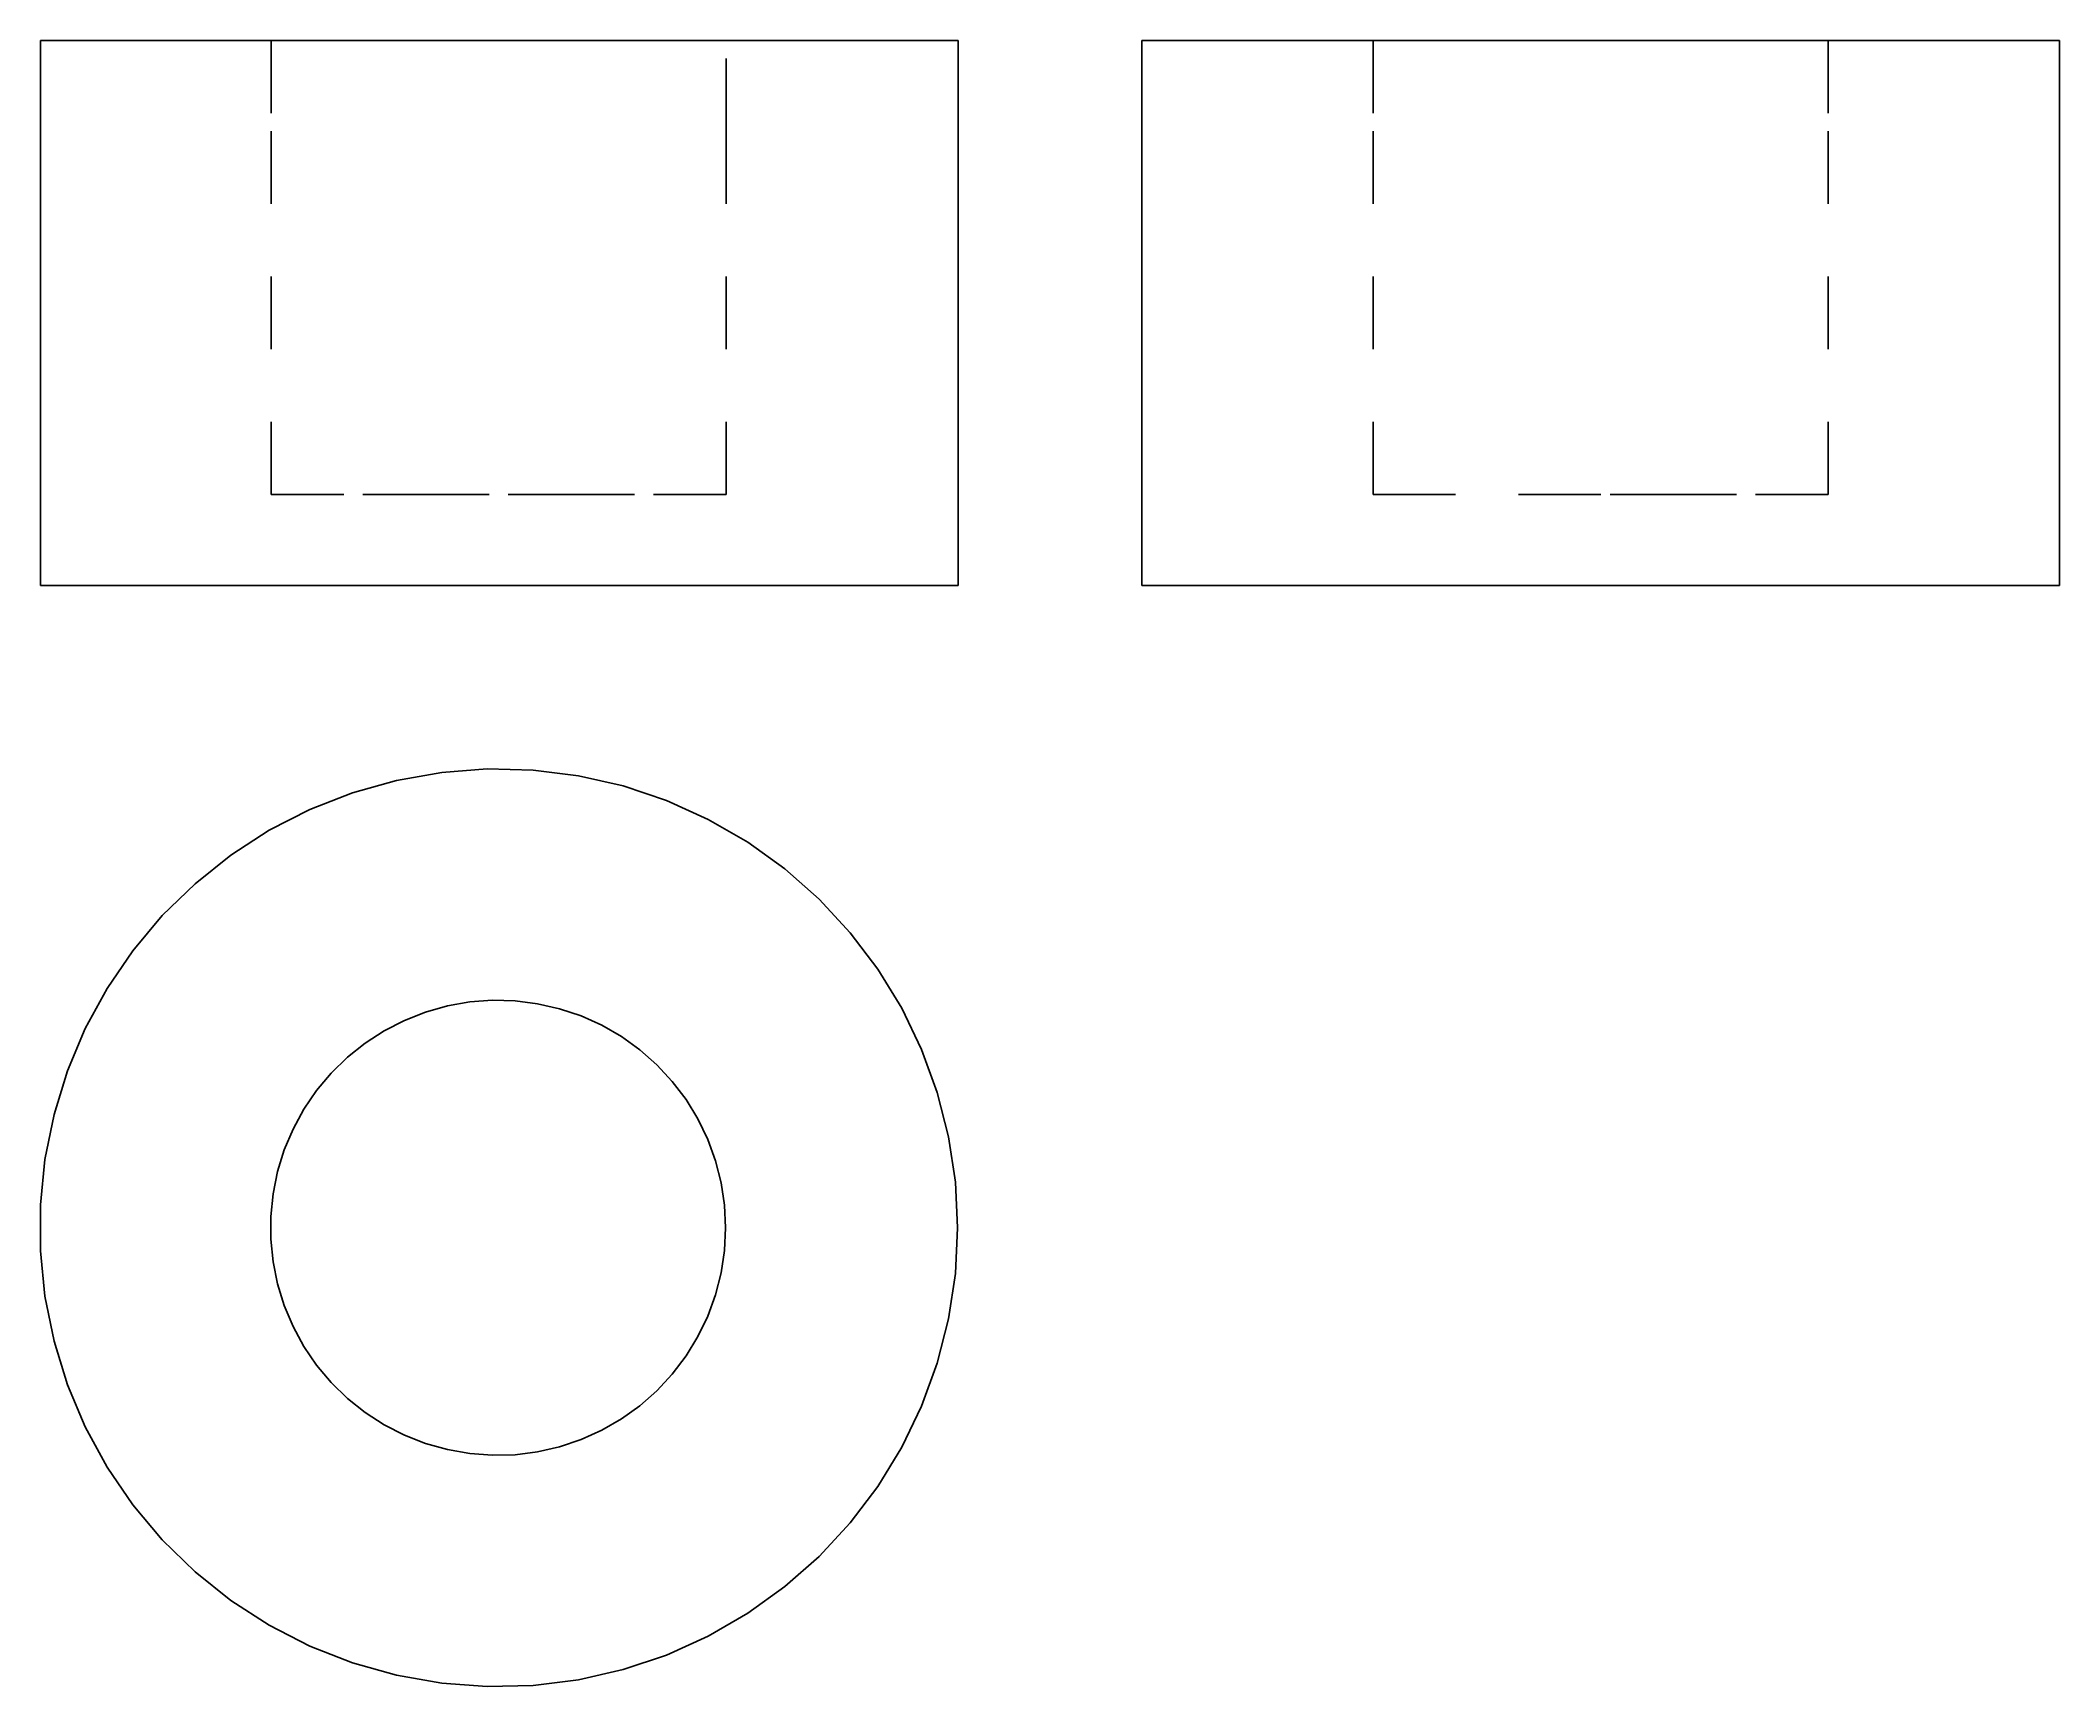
# Model space of a CAD drawing. Extents: x 0 to 2.78, y 0 to 2.27.
import ezdxf

# ---------------------------------------------------------------- set-up
doc = ezdxf.new("R2010")
doc.units = 0
doc.linetypes.add('HIDDEN', pattern=[0.063158, 0.042126, -0.021032])
for name, color, linetype in [('FRONT', 7, 'CONTINUOUS'), ('FRONT_HID', 7, 'HIDDEN'), ('LEFT', 7, 'CONTINUOUS'), ('LEFT_HID', 7, 'HIDDEN'), ('TOP', 7, 'CONTINUOUS')]:
    doc.layers.add(name, color=color, linetype=linetype)

msp = doc.modelspace()

# ---------------------------------------------------------------- linework, layer by layer
at = {"layer": 'FRONT'}
for p, q in [((1.263158, 2.265397), (0, 2.265397)), ((0, 2.265397), (0, 1.640397)), ((1.263158, 1.640397), (1.263158, 2.265397)), ((0, 1.640397), (0, 1.515397)), ((1.263158, 1.515397), (1.263158, 1.640397)), ((1.263158, 1.515397), (0, 1.515397))]:
    msp.add_line(p, q, dxfattribs=at)
at = {"layer": 'FRONT_HID', "linetype": 'HIDDEN'}
for p, q in [((0.144878, 2.265397), (0.110793, 2.265397)), ((0.110793, 2.265397), (0.144878, 2.265397)), ((0.155388, 2.265397), (0.121972, 2.265397)), ((0.121972, 2.265397), (0.155388, 2.265397)), ((0.178963, 2.265397), (0.144878, 2.265397)), ((0.144878, 2.265397), (0.178963, 2.265397)), ((0.188805, 2.265397), (0.155388, 2.265397)), ((0.155388, 2.265397), (0.188805, 2.265397)), ((0.213048, 2.265397), (0.178963, 2.265397)), ((0.178963, 2.265397), (0.213048, 2.265397)), ((0.222222, 2.265397), (0.188805, 2.265397)), ((0.188805, 2.265397), (0.222222, 2.265397)), ((0.247133, 2.265397), (0.213048, 2.265397)), ((0.213048, 2.265397), (0.247133, 2.265397)), ((0.255639, 2.265397), (0.222222, 2.265397)), ((0.222222, 2.265397), (0.255639, 2.265397)), ((0.281219, 2.265397), (0.247133, 2.265397)), ((0.247133, 2.265397), (0.281219, 2.265397)), ((0.289056, 2.265397), (0.255639, 2.265397)), ((0.255639, 2.265397), (0.289056, 2.265397)), ((0.315304, 2.265397), (0.281219, 2.265397)), ((0.281219, 2.265397), (0.315304, 2.265397)), ((0.322473, 2.265397), (0.289056, 2.265397)), ((0.289056, 2.265397), (0.322473, 2.265397)), ((0.349389, 2.265397), (0.315304, 2.265397)), ((0.315304, 2.265397), (0.349389, 2.265397)), ((0.94375, 2.265397), (0.317434, 2.265397)), ((0.317434, 2.265397), (0.94375, 2.265397)), ((0.317434, 2.265397), (0.317434, 2.140397)), ((0.35589, 2.265397), (0.322473, 2.265397)), ((0.322473, 2.265397), (0.35589, 2.265397)), ((0.383474, 2.265397), (0.349389, 2.265397)), ((0.349389, 2.265397), (0.383474, 2.265397)), ((0.389307, 2.265397), (0.35589, 2.265397)), ((0.35589, 2.265397), (0.389307, 2.265397)), ((0.41756, 2.265397), (0.383474, 2.265397)), ((0.383474, 2.265397), (0.41756, 2.265397)), ((0.422723, 2.265397), (0.389307, 2.265397)), ((0.389307, 2.265397), (0.422723, 2.265397)), ((0.451645, 2.265397), (0.41756, 2.265397)), ((0.41756, 2.265397), (0.451645, 2.265397)), ((0.45614, 2.265397), (0.422723, 2.265397)), ((0.422723, 2.265397), (0.45614, 2.265397)), ((0.48573, 2.265397), (0.451645, 2.265397)), ((0.451645, 2.265397), (0.48573, 2.265397)), ((0.489557, 2.265397), (0.45614, 2.265397)), ((0.45614, 2.265397), (0.489557, 2.265397)), ((0.519815, 2.265397), (0.48573, 2.265397)), ((0.48573, 2.265397), (0.519815, 2.265397)), ((0.522974, 2.265397), (0.489557, 2.265397)), ((0.489557, 2.265397), (0.522974, 2.265397)), ((0.5539, 2.265397), (0.519815, 2.265397)), ((0.519815, 2.265397), (0.5539, 2.265397)), ((0.556391, 2.265397), (0.522974, 2.265397)), ((0.522974, 2.265397), (0.556391, 2.265397)), ((0.587986, 2.265397), (0.5539, 2.265397)), ((0.5539, 2.265397), (0.587986, 2.265397)), ((0.589808, 2.265397), (0.556391, 2.265397)), ((0.556391, 2.265397), (0.589808, 2.265397)), ((0.622071, 2.265397), (0.587986, 2.265397)), ((0.587986, 2.265397), (0.622071, 2.265397)), ((0.623225, 2.265397), (0.589808, 2.265397)), ((0.589808, 2.265397), (0.623225, 2.265397)), ((0.656156, 2.265397), (0.622071, 2.265397)), ((0.622071, 2.265397), (0.656156, 2.265397)), ((0.656642, 2.265397), (0.623225, 2.265397)), ((0.623225, 2.265397), (0.656642, 2.265397)), ((0.690241, 2.265397), (0.656156, 2.265397)), ((0.656156, 2.265397), (0.690241, 2.265397)), ((0.690058, 2.265397), (0.656642, 2.265397)), ((0.656642, 2.265397), (0.690058, 2.265397)), ((0.723475, 2.265397), (0.690058, 2.265397)), ((0.690058, 2.265397), (0.723475, 2.265397)), ((0.724326, 2.265397), (0.690241, 2.265397)), ((0.690241, 2.265397), (0.724326, 2.265397)), ((0.756892, 2.265397), (0.723475, 2.265397)), ((0.723475, 2.265397), (0.756892, 2.265397)), ((0.758412, 2.265397), (0.724326, 2.265397)), ((0.724326, 2.265397), (0.758412, 2.265397)), ((0.790309, 2.265397), (0.756892, 2.265397)), ((0.756892, 2.265397), (0.790309, 2.265397)), ((0.792497, 2.265397), (0.758412, 2.265397)), ((0.758412, 2.265397), (0.792497, 2.265397)), ((0.823726, 2.265397), (0.790309, 2.265397)), ((0.790309, 2.265397), (0.823726, 2.265397)), ((0.826582, 2.265397), (0.792497, 2.265397)), ((0.792497, 2.265397), (0.826582, 2.265397)), ((0.857143, 2.265397), (0.823726, 2.265397)), ((0.823726, 2.265397), (0.857143, 2.265397)), ((0.860667, 2.265397), (0.826582, 2.265397)), ((0.826582, 2.265397), (0.860667, 2.265397)), ((0.89056, 2.265397), (0.857143, 2.265397)), ((0.857143, 2.265397), (0.89056, 2.265397)), ((0.894753, 2.265397), (0.860667, 2.265397)), ((0.860667, 2.265397), (0.894753, 2.265397)), ((0.923977, 2.265397), (0.89056, 2.265397)), ((0.89056, 2.265397), (0.923977, 2.265397)), ((0.928838, 2.265397), (0.894753, 2.265397)), ((0.894753, 2.265397), (0.928838, 2.265397)), ((0.957393, 2.265397), (0.923977, 2.265397)), ((0.923977, 2.265397), (0.957393, 2.265397)), ((0.962923, 2.265397), (0.928838, 2.265397)), ((0.928838, 2.265397), (0.962923, 2.265397)), ((0.94375, 2.140397), (0.94375, 2.265397)), ((0.99081, 2.265397), (0.957393, 2.265397)), ((0.957393, 2.265397), (0.99081, 2.265397)), ((0.997008, 2.265397), (0.962923, 2.265397)), ((0.962923, 2.265397), (0.997008, 2.265397)), ((1.024227, 2.265397), (0.99081, 2.265397)), ((0.99081, 2.265397), (1.024227, 2.265397)), ((1.031093, 2.265397), (0.997008, 2.265397)), ((0.997008, 2.265397), (1.031093, 2.265397)), ((1.057644, 2.265397), (1.024227, 2.265397)), ((1.024227, 2.265397), (1.057644, 2.265397)), ((1.065179, 2.265397), (1.031093, 2.265397)), ((1.031093, 2.265397), (1.065179, 2.265397)), ((1.091061, 2.265397), (1.057644, 2.265397)), ((1.057644, 2.265397), (1.091061, 2.265397)), ((1.099264, 2.265397), (1.065179, 2.265397)), ((1.065179, 2.265397), (1.099264, 2.265397)), ((1.124478, 2.265397), (1.091061, 2.265397)), ((1.091061, 2.265397), (1.124478, 2.265397)), ((1.133349, 2.265397), (1.099264, 2.265397)), ((1.099264, 2.265397), (1.133349, 2.265397)), ((1.157895, 2.265397), (1.124478, 2.265397)), ((1.124478, 2.265397), (1.157895, 2.265397)), ((1.167434, 2.265397), (1.133349, 2.265397)), ((1.133349, 2.265397), (1.167434, 2.265397)), ((0.317434, 2.140397), (0.317434, 1.640397)), ((0.94375, 1.640397), (0.94375, 2.140397)), ((0.94375, 1.640397), (0.317434, 1.640397)), ((0.317434, 1.640397), (0.94375, 1.640397)), ((0.144878, 1.515397), (0.110793, 1.515397)), ((0.110793, 1.515397), (0.144878, 1.515397)), ((0.155388, 1.515397), (0.121972, 1.515397)), ((0.121972, 1.515397), (0.155388, 1.515397)), ((0.178963, 1.515397), (0.144878, 1.515397)), ((0.144878, 1.515397), (0.178963, 1.515397)), ((0.188805, 1.515397), (0.155388, 1.515397)), ((0.155388, 1.515397), (0.188805, 1.515397)), ((0.213048, 1.515397), (0.178963, 1.515397)), ((0.178963, 1.515397), (0.213048, 1.515397)), ((0.222222, 1.515397), (0.188805, 1.515397)), ((0.188805, 1.515397), (0.222222, 1.515397)), ((0.247133, 1.515397), (0.213048, 1.515397)), ((0.213048, 1.515397), (0.247133, 1.515397)), ((0.255639, 1.515397), (0.222222, 1.515397)), ((0.222222, 1.515397), (0.255639, 1.515397)), ((0.281219, 1.515397), (0.247133, 1.515397)), ((0.247133, 1.515397), (0.281219, 1.515397)), ((0.289056, 1.515397), (0.255639, 1.515397)), ((0.255639, 1.515397), (0.289056, 1.515397)), ((0.315304, 1.515397), (0.281219, 1.515397)), ((0.281219, 1.515397), (0.315304, 1.515397)), ((0.322473, 1.515397), (0.289056, 1.515397)), ((0.289056, 1.515397), (0.322473, 1.515397)), ((0.349389, 1.515397), (0.315304, 1.515397)), ((0.315304, 1.515397), (0.349389, 1.515397)), ((0.35589, 1.515397), (0.322473, 1.515397)), ((0.322473, 1.515397), (0.35589, 1.515397)), ((0.342575, 1.515397), (0.322525, 1.515397)), ((0.322525, 1.515397), (0.342575, 1.515397)), ((0.347259, 1.515397), (0.327376, 1.515397)), ((0.327376, 1.515397), (0.347259, 1.515397)), ((0.362625, 1.515397), (0.342575, 1.515397)), ((0.342575, 1.515397), (0.362625, 1.515397)), ((0.367142, 1.515397), (0.347259, 1.515397)), ((0.347259, 1.515397), (0.367142, 1.515397)), ((0.383474, 1.515397), (0.349389, 1.515397)), ((0.349389, 1.515397), (0.383474, 1.515397)), ((0.389307, 1.515397), (0.35589, 1.515397)), ((0.35589, 1.515397), (0.389307, 1.515397)), ((0.382675, 1.515397), (0.362625, 1.515397)), ((0.362625, 1.515397), (0.382675, 1.515397)), ((0.387025, 1.515397), (0.367142, 1.515397)), ((0.367142, 1.515397), (0.387025, 1.515397)), ((0.402726, 1.515397), (0.382675, 1.515397)), ((0.382675, 1.515397), (0.402726, 1.515397)), ((0.41756, 1.515397), (0.383474, 1.515397)), ((0.383474, 1.515397), (0.41756, 1.515397)), ((0.406908, 1.515397), (0.387025, 1.515397)), ((0.387025, 1.515397), (0.406908, 1.515397)), ((0.422723, 1.515397), (0.389307, 1.515397)), ((0.389307, 1.515397), (0.422723, 1.515397)), ((0.422776, 1.515397), (0.402726, 1.515397)), ((0.402726, 1.515397), (0.422776, 1.515397)), ((0.426791, 1.515397), (0.406908, 1.515397)), ((0.406908, 1.515397), (0.426791, 1.515397)), ((0.451645, 1.515397), (0.41756, 1.515397)), ((0.41756, 1.515397), (0.451645, 1.515397)), ((0.45614, 1.515397), (0.422723, 1.515397)), ((0.422723, 1.515397), (0.45614, 1.515397)), ((0.442826, 1.515397), (0.422776, 1.515397)), ((0.422776, 1.515397), (0.442826, 1.515397)), ((0.446674, 1.515397), (0.426791, 1.515397)), ((0.426791, 1.515397), (0.446674, 1.515397)), ((0.462876, 1.515397), (0.442826, 1.515397)), ((0.442826, 1.515397), (0.462876, 1.515397)), ((0.466557, 1.515397), (0.446674, 1.515397)), ((0.446674, 1.515397), (0.466557, 1.515397)), ((0.48573, 1.515397), (0.451645, 1.515397)), ((0.451645, 1.515397), (0.48573, 1.515397)), ((0.489557, 1.515397), (0.45614, 1.515397)), ((0.45614, 1.515397), (0.489557, 1.515397)), ((0.482926, 1.515397), (0.462876, 1.515397)), ((0.462876, 1.515397), (0.482926, 1.515397)), ((0.48644, 1.515397), (0.466557, 1.515397)), ((0.466557, 1.515397), (0.48644, 1.515397)), ((0.502976, 1.515397), (0.482926, 1.515397)), ((0.482926, 1.515397), (0.502976, 1.515397)), ((0.519815, 1.515397), (0.48573, 1.515397)), ((0.48573, 1.515397), (0.519815, 1.515397)), ((0.506323, 1.515397), (0.48644, 1.515397)), ((0.48644, 1.515397), (0.506323, 1.515397)), ((0.522974, 1.515397), (0.489557, 1.515397)), ((0.489557, 1.515397), (0.522974, 1.515397)), ((0.523026, 1.515397), (0.502976, 1.515397)), ((0.502976, 1.515397), (0.523026, 1.515397)), ((0.526206, 1.515397), (0.506323, 1.515397)), ((0.506323, 1.515397), (0.526206, 1.515397)), ((0.5539, 1.515397), (0.519815, 1.515397)), ((0.519815, 1.515397), (0.5539, 1.515397)), ((0.556391, 1.515397), (0.522974, 1.515397)), ((0.522974, 1.515397), (0.556391, 1.515397)), ((0.543076, 1.515397), (0.523026, 1.515397)), ((0.523026, 1.515397), (0.543076, 1.515397)), ((0.546089, 1.515397), (0.526206, 1.515397)), ((0.526206, 1.515397), (0.546089, 1.515397)), ((0.563127, 1.515397), (0.543076, 1.515397)), ((0.543076, 1.515397), (0.563127, 1.515397)), ((0.565972, 1.515397), (0.546089, 1.515397)), ((0.546089, 1.515397), (0.565972, 1.515397)), ((0.587986, 1.515397), (0.5539, 1.515397)), ((0.5539, 1.515397), (0.587986, 1.515397)), ((0.589808, 1.515397), (0.556391, 1.515397)), ((0.556391, 1.515397), (0.589808, 1.515397)), ((0.583177, 1.515397), (0.563127, 1.515397)), ((0.563127, 1.515397), (0.583177, 1.515397)), ((0.585855, 1.515397), (0.565972, 1.515397)), ((0.565972, 1.515397), (0.585855, 1.515397)), ((0.603227, 1.515397), (0.583177, 1.515397)), ((0.583177, 1.515397), (0.603227, 1.515397)), ((0.605738, 1.515397), (0.585855, 1.515397)), ((0.585855, 1.515397), (0.605738, 1.515397)), ((0.622071, 1.515397), (0.587986, 1.515397)), ((0.587986, 1.515397), (0.622071, 1.515397)), ((0.623225, 1.515397), (0.589808, 1.515397)), ((0.589808, 1.515397), (0.623225, 1.515397)), ((0.623277, 1.515397), (0.603227, 1.515397)), ((0.603227, 1.515397), (0.623277, 1.515397)), ((0.625621, 1.515397), (0.605738, 1.515397)), ((0.605738, 1.515397), (0.625621, 1.515397)), ((0.656156, 1.515397), (0.622071, 1.515397)), ((0.622071, 1.515397), (0.656156, 1.515397)), ((0.656642, 1.515397), (0.623225, 1.515397)), ((0.623225, 1.515397), (0.656642, 1.515397)), ((0.643327, 1.515397), (0.623277, 1.515397)), ((0.623277, 1.515397), (0.643327, 1.515397)), ((0.645504, 1.515397), (0.625621, 1.515397)), ((0.625621, 1.515397), (0.645504, 1.515397)), ((0.663377, 1.515397), (0.643327, 1.515397)), ((0.643327, 1.515397), (0.663377, 1.515397)), ((0.665387, 1.515397), (0.645504, 1.515397)), ((0.645504, 1.515397), (0.665387, 1.515397)), ((0.690241, 1.515397), (0.656156, 1.515397)), ((0.656156, 1.515397), (0.690241, 1.515397)), ((0.690058, 1.515397), (0.656642, 1.515397)), ((0.656642, 1.515397), (0.690058, 1.515397)), ((0.683427, 1.515397), (0.663377, 1.515397)), ((0.663377, 1.515397), (0.683427, 1.515397)), ((0.68527, 1.515397), (0.665387, 1.515397)), ((0.665387, 1.515397), (0.68527, 1.515397)), ((0.703477, 1.515397), (0.683427, 1.515397)), ((0.683427, 1.515397), (0.703477, 1.515397)), ((0.705154, 1.515397), (0.68527, 1.515397)), ((0.68527, 1.515397), (0.705154, 1.515397)), ((0.723475, 1.515397), (0.690058, 1.515397)), ((0.690058, 1.515397), (0.723475, 1.515397)), ((0.724326, 1.515397), (0.690241, 1.515397)), ((0.690241, 1.515397), (0.724326, 1.515397)), ((0.723528, 1.515397), (0.703477, 1.515397)), ((0.703477, 1.515397), (0.723528, 1.515397)), ((0.725037, 1.515397), (0.705154, 1.515397)), ((0.705154, 1.515397), (0.725037, 1.515397)), ((0.756892, 1.515397), (0.723475, 1.515397)), ((0.723475, 1.515397), (0.756892, 1.515397)), ((0.743578, 1.515397), (0.723528, 1.515397)), ((0.723528, 1.515397), (0.743578, 1.515397)), ((0.758412, 1.515397), (0.724326, 1.515397)), ((0.724326, 1.515397), (0.758412, 1.515397)), ((0.74492, 1.515397), (0.725037, 1.515397)), ((0.725037, 1.515397), (0.74492, 1.515397)), ((0.763628, 1.515397), (0.743578, 1.515397)), ((0.743578, 1.515397), (0.763628, 1.515397)), ((0.764803, 1.515397), (0.74492, 1.515397)), ((0.74492, 1.515397), (0.764803, 1.515397)), ((0.790309, 1.515397), (0.756892, 1.515397)), ((0.756892, 1.515397), (0.790309, 1.515397)), ((0.792497, 1.515397), (0.758412, 1.515397)), ((0.758412, 1.515397), (0.792497, 1.515397)), ((0.783678, 1.515397), (0.763628, 1.515397)), ((0.763628, 1.515397), (0.783678, 1.515397)), ((0.784686, 1.515397), (0.764803, 1.515397)), ((0.764803, 1.515397), (0.784686, 1.515397)), ((0.803728, 1.515397), (0.783678, 1.515397)), ((0.783678, 1.515397), (0.803728, 1.515397)), ((0.804569, 1.515397), (0.784686, 1.515397)), ((0.784686, 1.515397), (0.804569, 1.515397)), ((0.823726, 1.515397), (0.790309, 1.515397)), ((0.790309, 1.515397), (0.823726, 1.515397)), ((0.826582, 1.515397), (0.792497, 1.515397)), ((0.792497, 1.515397), (0.826582, 1.515397)), ((0.823778, 1.515397), (0.803728, 1.515397)), ((0.803728, 1.515397), (0.823778, 1.515397)), ((0.824452, 1.515397), (0.804569, 1.515397)), ((0.804569, 1.515397), (0.824452, 1.515397)), ((0.857143, 1.515397), (0.823726, 1.515397)), ((0.823726, 1.515397), (0.857143, 1.515397)), ((0.843828, 1.515397), (0.823778, 1.515397)), ((0.823778, 1.515397), (0.843828, 1.515397)), ((0.844335, 1.515397), (0.824452, 1.515397)), ((0.824452, 1.515397), (0.844335, 1.515397)), ((0.860667, 1.515397), (0.826582, 1.515397)), ((0.826582, 1.515397), (0.860667, 1.515397)), ((0.863878, 1.515397), (0.843828, 1.515397)), ((0.843828, 1.515397), (0.863878, 1.515397)), ((0.864218, 1.515397), (0.844335, 1.515397)), ((0.844335, 1.515397), (0.864218, 1.515397)), ((0.89056, 1.515397), (0.857143, 1.515397)), ((0.857143, 1.515397), (0.89056, 1.515397)), ((0.894753, 1.515397), (0.860667, 1.515397)), ((0.860667, 1.515397), (0.894753, 1.515397)), ((0.883929, 1.515397), (0.863878, 1.515397)), ((0.863878, 1.515397), (0.883929, 1.515397)), ((0.884101, 1.515397), (0.864218, 1.515397)), ((0.864218, 1.515397), (0.884101, 1.515397)), ((0.903979, 1.515397), (0.883929, 1.515397)), ((0.883929, 1.515397), (0.903979, 1.515397)), ((0.903984, 1.515397), (0.884101, 1.515397)), ((0.884101, 1.515397), (0.903984, 1.515397)), ((0.923977, 1.515397), (0.89056, 1.515397)), ((0.89056, 1.515397), (0.923977, 1.515397)), ((0.928838, 1.515397), (0.894753, 1.515397)), ((0.894753, 1.515397), (0.928838, 1.515397)), ((0.924029, 1.515397), (0.903979, 1.515397)), ((0.903979, 1.515397), (0.924029, 1.515397)), ((0.923867, 1.515397), (0.903984, 1.515397)), ((0.903984, 1.515397), (0.923867, 1.515397)), ((0.94375, 1.515397), (0.923867, 1.515397)), ((0.923867, 1.515397), (0.94375, 1.515397)), ((0.957393, 1.515397), (0.923977, 1.515397)), ((0.923977, 1.515397), (0.957393, 1.515397)), ((0.944079, 1.515397), (0.924029, 1.515397)), ((0.924029, 1.515397), (0.944079, 1.515397)), ((0.962923, 1.515397), (0.928838, 1.515397)), ((0.928838, 1.515397), (0.962923, 1.515397)), ((0.99081, 1.515397), (0.957393, 1.515397)), ((0.957393, 1.515397), (0.99081, 1.515397)), ((0.997008, 1.515397), (0.962923, 1.515397)), ((0.962923, 1.515397), (0.997008, 1.515397)), ((1.024227, 1.515397), (0.99081, 1.515397)), ((0.99081, 1.515397), (1.024227, 1.515397)), ((1.031093, 1.515397), (0.997008, 1.515397)), ((0.997008, 1.515397), (1.031093, 1.515397)), ((1.057644, 1.515397), (1.024227, 1.515397)), ((1.024227, 1.515397), (1.057644, 1.515397)), ((1.065179, 1.515397), (1.031093, 1.515397)), ((1.031093, 1.515397), (1.065179, 1.515397)), ((1.091061, 1.515397), (1.057644, 1.515397)), ((1.057644, 1.515397), (1.091061, 1.515397)), ((1.099264, 1.515397), (1.065179, 1.515397)), ((1.065179, 1.515397), (1.099264, 1.515397)), ((1.124478, 1.515397), (1.091061, 1.515397)), ((1.091061, 1.515397), (1.124478, 1.515397)), ((1.133349, 1.515397), (1.099264, 1.515397)), ((1.099264, 1.515397), (1.133349, 1.515397)), ((1.157895, 1.515397), (1.124478, 1.515397)), ((1.124478, 1.515397), (1.157895, 1.515397)), ((1.167434, 1.515397), (1.133349, 1.515397)), ((1.133349, 1.515397), (1.167434, 1.515397))]:
    msp.add_line(p, q, dxfattribs=at)
at = {"layer": 'LEFT'}
for p, q in [((1.515789, 2.265397), (2.778947, 2.265397)), ((1.515789, 2.265397), (1.515789, 1.640397)), ((2.778947, 2.265397), (2.778947, 1.640397)), ((1.515789, 1.640397), (1.515789, 1.515397)), ((2.778947, 1.640397), (2.778947, 1.515397)), ((1.515789, 1.515397), (2.778947, 1.515397))]:
    msp.add_line(p, q, dxfattribs=at)
at = {"layer": 'LEFT_HID', "linetype": 'HIDDEN'}
for p, q in [((2.147368, 2.265397), (1.515789, 2.265397)), ((1.648909, 2.265397), (1.632294, 2.265397)), ((1.632294, 2.265397), (1.665524, 2.265397)), ((1.658683, 2.265397), (1.642393, 2.265397)), ((1.642393, 2.265397), (1.674972, 2.265397)), ((1.68214, 2.265397), (1.648909, 2.265397)), ((1.691262, 2.265397), (1.658683, 2.265397)), ((1.665524, 2.265397), (1.698755, 2.265397)), ((1.674972, 2.265397), (1.707551, 2.265397)), ((1.71537, 2.265397), (1.68214, 2.265397)), ((1.723841, 2.265397), (1.691262, 2.265397)), ((1.698755, 2.265397), (1.731986, 2.265397)), ((1.707551, 2.265397), (1.74013, 2.265397)), ((1.748601, 2.265397), (1.71537, 2.265397)), ((1.75642, 2.265397), (1.723841, 2.265397)), ((1.731986, 2.265397), (1.765216, 2.265397)), ((1.74013, 2.265397), (1.772709, 2.265397)), ((1.781832, 2.265397), (1.748601, 2.265397)), ((1.788999, 2.265397), (1.75642, 2.265397)), ((1.765216, 2.265397), (1.798447, 2.265397)), ((1.772709, 2.265397), (1.805288, 2.265397)), ((1.815062, 2.265397), (1.781832, 2.265397)), ((1.821578, 2.265397), (1.788999, 2.265397)), ((1.798447, 2.265397), (1.831677, 2.265397)), ((1.805288, 2.265397), (1.837867, 2.265397)), ((1.848293, 2.265397), (1.815062, 2.265397)), ((1.854157, 2.265397), (1.821578, 2.265397)), ((1.831677, 2.265397), (1.864908, 2.265397)), ((2.147368, 2.265397), (1.834211, 2.265397)), ((1.834211, 2.265397), (2.460526, 2.265397)), ((1.834211, 2.265397), (1.834211, 2.140397)), ((1.837867, 2.265397), (1.870447, 2.265397)), ((1.881523, 2.265397), (1.848293, 2.265397)), ((1.886736, 2.265397), (1.854157, 2.265397)), ((1.864908, 2.265397), (1.898139, 2.265397)), ((1.870447, 2.265397), (1.903026, 2.265397)), ((1.914754, 2.265397), (1.881523, 2.265397)), ((1.919315, 2.265397), (1.886736, 2.265397)), ((1.898139, 2.265397), (1.931369, 2.265397)), ((1.903026, 2.265397), (1.935605, 2.265397)), ((1.947985, 2.265397), (1.914754, 2.265397)), ((1.951894, 2.265397), (1.919315, 2.265397)), ((1.931369, 2.265397), (1.9646, 2.265397)), ((1.935605, 2.265397), (1.968184, 2.265397)), ((1.981215, 2.265397), (1.947985, 2.265397)), ((1.984473, 2.265397), (1.951894, 2.265397)), ((1.9646, 2.265397), (1.997831, 2.265397)), ((1.968184, 2.265397), (2.000763, 2.265397)), ((2.014446, 2.265397), (1.981215, 2.265397)), ((2.017052, 2.265397), (1.984473, 2.265397)), ((1.997831, 2.265397), (2.031061, 2.265397)), ((2.000763, 2.265397), (2.033342, 2.265397)), ((2.047677, 2.265397), (2.014446, 2.265397)), ((2.049631, 2.265397), (2.017052, 2.265397)), ((2.031061, 2.265397), (2.064292, 2.265397)), ((2.033342, 2.265397), (2.065921, 2.265397)), ((2.080907, 2.265397), (2.047677, 2.265397)), ((2.08221, 2.265397), (2.049631, 2.265397)), ((2.064292, 2.265397), (2.097522, 2.265397)), ((2.065921, 2.265397), (2.0985, 2.265397)), ((2.114138, 2.265397), (2.080907, 2.265397)), ((2.114789, 2.265397), (2.08221, 2.265397)), ((2.097522, 2.265397), (2.130753, 2.265397)), ((2.0985, 2.265397), (2.131079, 2.265397)), ((2.147368, 2.265397), (2.114138, 2.265397)), ((2.147368, 2.265397), (2.114789, 2.265397)), ((2.130753, 2.265397), (2.163984, 2.265397)), ((2.131079, 2.265397), (2.163658, 2.265397)), ((2.778947, 2.265397), (2.147368, 2.265397)), ((2.180599, 2.265397), (2.147368, 2.265397)), ((2.179947, 2.265397), (2.147368, 2.265397)), ((2.460526, 2.265397), (2.147368, 2.265397)), ((2.163658, 2.265397), (2.196237, 2.265397)), ((2.163984, 2.265397), (2.197214, 2.265397)), ((2.212527, 2.265397), (2.179947, 2.265397)), ((2.21383, 2.265397), (2.180599, 2.265397)), ((2.196237, 2.265397), (2.228816, 2.265397)), ((2.197214, 2.265397), (2.230445, 2.265397)), ((2.245106, 2.265397), (2.212527, 2.265397)), ((2.24706, 2.265397), (2.21383, 2.265397)), ((2.228816, 2.265397), (2.261395, 2.265397)), ((2.230445, 2.265397), (2.263676, 2.265397)), ((2.277685, 2.265397), (2.245106, 2.265397)), ((2.280291, 2.265397), (2.24706, 2.265397)), ((2.261395, 2.265397), (2.293974, 2.265397)), ((2.263676, 2.265397), (2.296906, 2.265397)), ((2.310264, 2.265397), (2.277685, 2.265397)), ((2.313522, 2.265397), (2.280291, 2.265397)), ((2.293974, 2.265397), (2.326553, 2.265397)), ((2.296906, 2.265397), (2.330137, 2.265397)), ((2.342843, 2.265397), (2.310264, 2.265397)), ((2.346752, 2.265397), (2.313522, 2.265397)), ((2.326553, 2.265397), (2.359132, 2.265397)), ((2.330137, 2.265397), (2.363367, 2.265397)), ((2.375422, 2.265397), (2.342843, 2.265397)), ((2.379983, 2.265397), (2.346752, 2.265397)), ((2.359132, 2.265397), (2.391711, 2.265397)), ((2.363367, 2.265397), (2.396598, 2.265397)), ((2.408001, 2.265397), (2.375422, 2.265397)), ((2.413213, 2.265397), (2.379983, 2.265397)), ((2.391711, 2.265397), (2.42429, 2.265397)), ((2.396598, 2.265397), (2.429829, 2.265397)), ((2.44058, 2.265397), (2.408001, 2.265397)), ((2.446444, 2.265397), (2.413213, 2.265397)), ((2.42429, 2.265397), (2.456869, 2.265397)), ((2.429829, 2.265397), (2.463059, 2.265397)), ((2.473159, 2.265397), (2.44058, 2.265397)), ((2.479675, 2.265397), (2.446444, 2.265397)), ((2.456869, 2.265397), (2.489448, 2.265397)), ((2.460526, 2.265397), (2.460526, 2.140397)), ((2.463059, 2.265397), (2.49629, 2.265397)), ((2.505738, 2.265397), (2.473159, 2.265397)), ((2.512905, 2.265397), (2.479675, 2.265397)), ((2.489448, 2.265397), (2.522027, 2.265397)), ((2.49629, 2.265397), (2.529521, 2.265397)), ((2.538317, 2.265397), (2.505738, 2.265397)), ((2.546136, 2.265397), (2.512905, 2.265397)), ((2.522027, 2.265397), (2.554606, 2.265397)), ((2.529521, 2.265397), (2.562751, 2.265397)), ((2.570896, 2.265397), (2.538317, 2.265397)), ((2.579367, 2.265397), (2.546136, 2.265397)), ((2.554606, 2.265397), (2.587186, 2.265397)), ((2.562751, 2.265397), (2.595982, 2.265397)), ((2.603475, 2.265397), (2.570896, 2.265397)), ((2.612597, 2.265397), (2.579367, 2.265397)), ((2.587186, 2.265397), (2.619765, 2.265397)), ((2.595982, 2.265397), (2.629212, 2.265397)), ((2.636054, 2.265397), (2.603475, 2.265397)), ((2.645828, 2.265397), (2.612597, 2.265397)), ((2.619765, 2.265397), (2.652344, 2.265397)), ((2.629212, 2.265397), (2.662443, 2.265397)), ((2.652344, 2.265397), (2.636054, 2.265397)), ((2.662443, 2.265397), (2.645828, 2.265397)), ((1.834211, 2.140397), (1.834211, 1.640397)), ((2.460526, 2.140397), (2.460526, 1.640397)), ((2.147368, 1.640397), (1.834211, 1.640397)), ((1.834211, 1.640397), (2.460526, 1.640397)), ((2.460526, 1.640397), (2.147368, 1.640397)), ((2.147368, 1.515397), (1.515789, 1.515397)), ((1.648909, 1.515397), (1.632294, 1.515397)), ((1.632294, 1.515397), (1.665524, 1.515397)), ((1.658683, 1.515397), (1.642393, 1.515397)), ((1.642393, 1.515397), (1.674972, 1.515397)), ((1.68214, 1.515397), (1.648909, 1.515397)), ((1.691262, 1.515397), (1.658683, 1.515397)), ((1.665524, 1.515397), (1.698755, 1.515397)), ((1.674972, 1.515397), (1.707551, 1.515397)), ((1.71537, 1.515397), (1.68214, 1.515397)), ((1.723841, 1.515397), (1.691262, 1.515397)), ((1.698755, 1.515397), (1.731986, 1.515397)), ((1.707551, 1.515397), (1.74013, 1.515397)), ((1.748601, 1.515397), (1.71537, 1.515397)), ((1.75642, 1.515397), (1.723841, 1.515397)), ((1.731986, 1.515397), (1.765216, 1.515397)), ((1.74013, 1.515397), (1.772709, 1.515397)), ((1.781832, 1.515397), (1.748601, 1.515397)), ((1.788999, 1.515397), (1.75642, 1.515397)), ((1.765216, 1.515397), (1.798447, 1.515397)), ((1.772709, 1.515397), (1.805288, 1.515397)), ((1.815062, 1.515397), (1.781832, 1.515397)), ((1.821578, 1.515397), (1.788999, 1.515397)), ((1.798447, 1.515397), (1.831677, 1.515397)), ((1.805288, 1.515397), (1.837867, 1.515397)), ((1.848293, 1.515397), (1.815062, 1.515397)), ((1.854157, 1.515397), (1.821578, 1.515397)), ((1.831677, 1.515397), (1.864908, 1.515397)), ((1.837867, 1.515397), (1.870447, 1.515397)), ((1.854157, 1.515397), (1.844383, 1.515397)), ((1.844383, 1.515397), (1.863931, 1.515397)), ((1.8566, 1.515397), (1.846908, 1.515397)), ((1.846908, 1.515397), (1.866293, 1.515397)), ((1.881523, 1.515397), (1.848293, 1.515397)), ((1.886736, 1.515397), (1.854157, 1.515397)), ((1.873704, 1.515397), (1.854157, 1.515397)), ((1.875985, 1.515397), (1.8566, 1.515397)), ((1.863931, 1.515397), (1.883478, 1.515397)), ((1.864908, 1.515397), (1.898139, 1.515397)), ((1.866293, 1.515397), (1.885677, 1.515397)), ((1.870447, 1.515397), (1.903026, 1.515397)), ((1.893252, 1.515397), (1.873704, 1.515397)), ((1.89537, 1.515397), (1.875985, 1.515397)), ((1.914754, 1.515397), (1.881523, 1.515397)), ((1.883478, 1.515397), (1.903026, 1.515397)), ((1.885677, 1.515397), (1.905062, 1.515397)), ((1.919315, 1.515397), (1.886736, 1.515397)), ((1.912799, 1.515397), (1.893252, 1.515397)), ((1.914754, 1.515397), (1.89537, 1.515397)), ((1.898139, 1.515397), (1.931369, 1.515397)), ((1.903026, 1.515397), (1.935605, 1.515397)), ((1.903026, 1.515397), (1.922573, 1.515397)), ((1.905062, 1.515397), (1.924446, 1.515397)), ((1.932347, 1.515397), (1.912799, 1.515397)), ((1.947985, 1.515397), (1.914754, 1.515397)), ((1.934139, 1.515397), (1.914754, 1.515397)), ((1.951894, 1.515397), (1.919315, 1.515397)), ((1.922573, 1.515397), (1.94212, 1.515397)), ((1.924446, 1.515397), (1.943831, 1.515397)), ((1.931369, 1.515397), (1.9646, 1.515397)), ((1.951894, 1.515397), (1.932347, 1.515397)), ((1.953523, 1.515397), (1.934139, 1.515397)), ((1.935605, 1.515397), (1.968184, 1.515397)), ((1.94212, 1.515397), (1.961668, 1.515397)), ((1.943831, 1.515397), (1.963215, 1.515397)), ((1.981215, 1.515397), (1.947985, 1.515397)), ((1.984473, 1.515397), (1.951894, 1.515397)), ((1.971442, 1.515397), (1.951894, 1.515397)), ((1.972908, 1.515397), (1.953523, 1.515397)), ((1.961668, 1.515397), (1.981215, 1.515397)), ((1.963215, 1.515397), (1.9826, 1.515397)), ((1.9646, 1.515397), (1.997831, 1.515397)), ((1.968184, 1.515397), (2.000763, 1.515397)), ((1.990989, 1.515397), (1.971442, 1.515397)), ((1.992292, 1.515397), (1.972908, 1.515397)), ((2.014446, 1.515397), (1.981215, 1.515397)), ((1.981215, 1.515397), (2.000763, 1.515397)), ((1.9826, 1.515397), (2.001984, 1.515397)), ((2.017052, 1.515397), (1.984473, 1.515397)), ((2.010536, 1.515397), (1.990989, 1.515397)), ((2.011677, 1.515397), (1.992292, 1.515397)), ((1.997831, 1.515397), (2.031061, 1.515397)), ((2.000763, 1.515397), (2.033342, 1.515397)), ((2.000763, 1.515397), (2.02031, 1.515397)), ((2.001984, 1.515397), (2.021369, 1.515397)), ((2.030084, 1.515397), (2.010536, 1.515397)), ((2.031061, 1.515397), (2.011677, 1.515397)), ((2.047677, 1.515397), (2.014446, 1.515397)), ((2.049631, 1.515397), (2.017052, 1.515397)), ((2.02031, 1.515397), (2.039858, 1.515397)), ((2.021369, 1.515397), (2.040753, 1.515397)), ((2.049631, 1.515397), (2.030084, 1.515397)), ((2.031061, 1.515397), (2.064292, 1.515397)), ((2.050446, 1.515397), (2.031061, 1.515397)), ((2.033342, 1.515397), (2.065921, 1.515397)), ((2.039858, 1.515397), (2.059405, 1.515397)), ((2.040753, 1.515397), (2.060138, 1.515397)), ((2.080907, 1.515397), (2.047677, 1.515397)), ((2.08221, 1.515397), (2.049631, 1.515397)), ((2.069179, 1.515397), (2.049631, 1.515397)), ((2.06983, 1.515397), (2.050446, 1.515397)), ((2.059405, 1.515397), (2.078952, 1.515397)), ((2.060138, 1.515397), (2.079523, 1.515397)), ((2.064292, 1.515397), (2.097522, 1.515397)), ((2.065921, 1.515397), (2.0985, 1.515397)), ((2.088726, 1.515397), (2.069179, 1.515397)), ((2.089215, 1.515397), (2.06983, 1.515397)), ((2.078952, 1.515397), (2.0985, 1.515397)), ((2.079523, 1.515397), (2.098907, 1.515397)), ((2.114138, 1.515397), (2.080907, 1.515397)), ((2.114789, 1.515397), (2.08221, 1.515397)), ((2.108274, 1.515397), (2.088726, 1.515397)), ((2.108599, 1.515397), (2.089215, 1.515397)), ((2.097522, 1.515397), (2.130753, 1.515397)), ((2.0985, 1.515397), (2.131079, 1.515397)), ((2.0985, 1.515397), (2.118047, 1.515397)), ((2.098907, 1.515397), (2.118292, 1.515397)), ((2.127821, 1.515397), (2.108274, 1.515397)), ((2.127984, 1.515397), (2.108599, 1.515397)), ((2.147368, 1.515397), (2.114138, 1.515397)), ((2.147368, 1.515397), (2.114789, 1.515397)), ((2.118047, 1.515397), (2.137595, 1.515397)), ((2.118292, 1.515397), (2.137676, 1.515397)), ((2.147368, 1.515397), (2.127821, 1.515397)), ((2.147368, 1.515397), (2.127984, 1.515397)), ((2.130753, 1.515397), (2.163984, 1.515397)), ((2.131079, 1.515397), (2.163658, 1.515397)), ((2.137595, 1.515397), (2.157142, 1.515397)), ((2.137676, 1.515397), (2.157061, 1.515397)), ((2.180599, 1.515397), (2.147368, 1.515397)), ((2.179947, 1.515397), (2.147368, 1.515397)), ((2.778947, 1.515397), (2.147368, 1.515397)), ((2.166916, 1.515397), (2.147368, 1.515397)), ((2.166753, 1.515397), (2.147368, 1.515397)), ((2.157061, 1.515397), (2.176445, 1.515397)), ((2.157142, 1.515397), (2.17669, 1.515397)), ((2.163658, 1.515397), (2.196237, 1.515397)), ((2.163984, 1.515397), (2.197214, 1.515397)), ((2.186137, 1.515397), (2.166753, 1.515397)), ((2.186463, 1.515397), (2.166916, 1.515397)), ((2.176445, 1.515397), (2.19583, 1.515397)), ((2.17669, 1.515397), (2.196237, 1.515397)), ((2.212527, 1.515397), (2.179947, 1.515397)), ((2.21383, 1.515397), (2.180599, 1.515397)), ((2.205522, 1.515397), (2.186137, 1.515397)), ((2.206011, 1.515397), (2.186463, 1.515397)), ((2.19583, 1.515397), (2.215214, 1.515397)), ((2.196237, 1.515397), (2.228816, 1.515397)), ((2.196237, 1.515397), (2.215784, 1.515397)), ((2.197214, 1.515397), (2.230445, 1.515397)), ((2.224907, 1.515397), (2.205522, 1.515397)), ((2.225558, 1.515397), (2.206011, 1.515397)), ((2.245106, 1.515397), (2.212527, 1.515397)), ((2.24706, 1.515397), (2.21383, 1.515397)), ((2.215214, 1.515397), (2.234599, 1.515397)), ((2.215784, 1.515397), (2.235332, 1.515397)), ((2.244291, 1.515397), (2.224907, 1.515397)), ((2.245106, 1.515397), (2.225558, 1.515397)), ((2.228816, 1.515397), (2.261395, 1.515397)), ((2.230445, 1.515397), (2.263676, 1.515397)), ((2.234599, 1.515397), (2.253983, 1.515397)), ((2.235332, 1.515397), (2.254879, 1.515397)), ((2.263676, 1.515397), (2.244291, 1.515397)), ((2.277685, 1.515397), (2.245106, 1.515397)), ((2.264653, 1.515397), (2.245106, 1.515397)), ((2.280291, 1.515397), (2.24706, 1.515397)), ((2.253983, 1.515397), (2.273368, 1.515397)), ((2.254879, 1.515397), (2.274427, 1.515397)), ((2.261395, 1.515397), (2.293974, 1.515397)), ((2.263676, 1.515397), (2.296906, 1.515397)), ((2.28306, 1.515397), (2.263676, 1.515397)), ((2.2842, 1.515397), (2.264653, 1.515397)), ((2.273368, 1.515397), (2.292752, 1.515397)), ((2.274427, 1.515397), (2.293974, 1.515397)), ((2.310264, 1.515397), (2.277685, 1.515397)), ((2.313522, 1.515397), (2.280291, 1.515397)), ((2.302445, 1.515397), (2.28306, 1.515397)), ((2.303748, 1.515397), (2.2842, 1.515397)), ((2.292752, 1.515397), (2.312137, 1.515397)), ((2.293974, 1.515397), (2.326553, 1.515397)), ((2.293974, 1.515397), (2.313522, 1.515397)), ((2.296906, 1.515397), (2.330137, 1.515397)), ((2.321829, 1.515397), (2.302445, 1.515397)), ((2.323295, 1.515397), (2.303748, 1.515397)), ((2.342843, 1.515397), (2.310264, 1.515397)), ((2.312137, 1.515397), (2.331521, 1.515397)), ((2.346752, 1.515397), (2.313522, 1.515397)), ((2.313522, 1.515397), (2.333069, 1.515397)), ((2.341214, 1.515397), (2.321829, 1.515397)), ((2.342843, 1.515397), (2.323295, 1.515397)), ((2.326553, 1.515397), (2.359132, 1.515397)), ((2.330137, 1.515397), (2.363367, 1.515397)), ((2.331521, 1.515397), (2.350906, 1.515397)), ((2.333069, 1.515397), (2.352616, 1.515397)), ((2.360598, 1.515397), (2.341214, 1.515397)), ((2.375422, 1.515397), (2.342843, 1.515397)), ((2.36239, 1.515397), (2.342843, 1.515397)), ((2.379983, 1.515397), (2.346752, 1.515397)), ((2.350906, 1.515397), (2.370291, 1.515397)), ((2.352616, 1.515397), (2.372164, 1.515397)), ((2.359132, 1.515397), (2.391711, 1.515397)), ((2.379983, 1.515397), (2.360598, 1.515397)), ((2.381938, 1.515397), (2.36239, 1.515397)), ((2.363367, 1.515397), (2.396598, 1.515397)), ((2.370291, 1.515397), (2.389675, 1.515397)), ((2.372164, 1.515397), (2.391711, 1.515397)), ((2.408001, 1.515397), (2.375422, 1.515397)), ((2.413213, 1.515397), (2.379983, 1.515397)), ((2.399367, 1.515397), (2.379983, 1.515397)), ((2.401485, 1.515397), (2.381938, 1.515397)), ((2.389675, 1.515397), (2.40906, 1.515397)), ((2.391711, 1.515397), (2.42429, 1.515397)), ((2.391711, 1.515397), (2.411259, 1.515397)), ((2.396598, 1.515397), (2.429829, 1.515397)), ((2.418752, 1.515397), (2.399367, 1.515397)), ((2.421032, 1.515397), (2.401485, 1.515397)), ((2.44058, 1.515397), (2.408001, 1.515397)), ((2.40906, 1.515397), (2.428444, 1.515397)), ((2.411259, 1.515397), (2.430806, 1.515397)), ((2.446444, 1.515397), (2.413213, 1.515397)), ((2.438136, 1.515397), (2.418752, 1.515397)), ((2.44058, 1.515397), (2.421032, 1.515397)), ((2.42429, 1.515397), (2.456869, 1.515397)), ((2.428444, 1.515397), (2.447829, 1.515397)), ((2.429829, 1.515397), (2.463059, 1.515397)), ((2.430806, 1.515397), (2.450354, 1.515397)), ((2.447829, 1.515397), (2.438136, 1.515397)), ((2.473159, 1.515397), (2.44058, 1.515397)), ((2.450354, 1.515397), (2.44058, 1.515397)), ((2.479675, 1.515397), (2.446444, 1.515397)), ((2.456869, 1.515397), (2.489448, 1.515397)), ((2.463059, 1.515397), (2.49629, 1.515397)), ((2.505738, 1.515397), (2.473159, 1.515397)), ((2.512905, 1.515397), (2.479675, 1.515397)), ((2.489448, 1.515397), (2.522027, 1.515397)), ((2.49629, 1.515397), (2.529521, 1.515397)), ((2.538317, 1.515397), (2.505738, 1.515397)), ((2.546136, 1.515397), (2.512905, 1.515397)), ((2.522027, 1.515397), (2.554606, 1.515397)), ((2.529521, 1.515397), (2.562751, 1.515397)), ((2.570896, 1.515397), (2.538317, 1.515397)), ((2.579367, 1.515397), (2.546136, 1.515397)), ((2.554606, 1.515397), (2.587186, 1.515397)), ((2.562751, 1.515397), (2.595982, 1.515397)), ((2.603475, 1.515397), (2.570896, 1.515397)), ((2.612597, 1.515397), (2.579367, 1.515397)), ((2.587186, 1.515397), (2.619765, 1.515397)), ((2.595982, 1.515397), (2.629212, 1.515397)), ((2.636054, 1.515397), (2.603475, 1.515397)), ((2.645828, 1.515397), (2.612597, 1.515397)), ((2.619765, 1.515397), (2.652344, 1.515397)), ((2.629212, 1.515397), (2.662443, 1.515397)), ((2.652344, 1.515397), (2.636054, 1.515397)), ((2.662443, 1.515397), (2.645828, 1.515397))]:
    msp.add_line(p, q, dxfattribs=at)
at = {"layer": 'TOP'}
for p, q in [((0.552261, 1.25806), (0.490254, 1.247127)), ((0.615048, 1.262765), (0.552261, 1.25806)), ((0.677992, 1.261196), (0.615048, 1.262765)), ((0.740466, 1.253366), (0.677992, 1.261196)), ((0.801851, 1.239356), (0.740466, 1.253366)), ((0.429644, 1.230074), (0.371034, 1.207071)), ((0.490254, 1.247127), (0.429644, 1.230074)), ((0.861536, 1.219303), (0.801851, 1.239356)), ((0.371034, 1.207071), (0.315004, 1.178346)), ((0.918927, 1.193407), (0.861536, 1.219303)), ((0.315004, 1.178346), (0.262114, 1.144186)), ((0.973455, 1.161925), (0.918927, 1.193407)), ((0.262114, 1.144186), (0.212887, 1.104929)), ((1.024577, 1.125171), (0.973455, 1.161925)), ((1.071786, 1.083509), (1.024577, 1.125171)), ((0.212887, 1.104929), (0.167814, 1.060965)), ((0.167814, 1.060965), (0.127342, 1.012733)), ((1.114611, 1.037354), (1.071786, 1.083509)), ((1.152629, 0.987164), (1.114611, 1.037354)), ((0.127342, 1.012733), (0.091873, 0.96071)), ((1.18546, 0.933438), (1.152629, 0.987164)), ((0.091873, 0.96071), (0.061761, 0.905414)), ((0.53007, 0.928234), (0.501009, 0.916828)), ((0.560123, 0.936689), (0.53007, 0.928234)), ((0.590868, 0.94211), (0.560123, 0.936689)), ((0.622, 0.944443), (0.590868, 0.94211)), ((0.653209, 0.943665), (0.622, 0.944443)), ((0.684186, 0.939783), (0.653209, 0.943665)), ((0.714623, 0.932836), (0.684186, 0.939783)), ((0.744216, 0.922893), (0.714623, 0.932836)), ((0.772673, 0.910053), (0.744216, 0.922893)), ((1.212779, 0.87671), (1.18546, 0.933438)), ((0.061761, 0.905414), (0.037304, 0.847395)), ((0.473228, 0.902585), (0.447003, 0.885647)), ((0.501009, 0.916828), (0.473228, 0.902585)), ((0.79971, 0.894443), (0.772673, 0.910053)), ((0.825058, 0.876219), (0.79971, 0.894443)), ((0.422595, 0.866183), (0.400246, 0.844384)), ((0.447003, 0.885647), (0.422595, 0.866183)), ((0.848465, 0.855562), (0.825058, 0.876219)), ((1.234314, 0.817544), (1.212779, 0.87671)), ((0.037304, 0.847395), (0.018745, 0.787229)), ((0.400246, 0.844384), (0.380179, 0.820469)), ((0.8697, 0.832677), (0.848465, 0.855562)), ((0.380179, 0.820469), (0.362592, 0.794674)), ((0.88855, 0.807791), (0.8697, 0.832677)), ((0.904829, 0.781152), (0.88855, 0.807791)), ((1.24985, 0.756528), (1.234314, 0.817544)), ((0.018745, 0.787229), (0.006269, 0.725515)), ((0.362592, 0.794674), (0.347661, 0.767257)), ((0.918375, 0.753024), (0.904829, 0.781152)), ((0.347661, 0.767257), (0.335535, 0.738489)), ((0.929052, 0.723688), (0.918375, 0.753024)), ((1.259234, 0.694268), (1.24985, 0.756528)), ((0.006269, 0.725515), (0, 0.662864)), ((0.335535, 0.738489), (0.326333, 0.708657)), ((0.936756, 0.693434), (0.929052, 0.723688)), ((0.326333, 0.708657), (0.320147, 0.678056)), ((0.320147, 0.678056), (0.317038, 0.646992)), ((0.941409, 0.662563), (0.936756, 0.693434)), ((1.262373, 0.631383), (1.259234, 0.694268)), ((0, 0.662864), (0, 0.599901)), ((0.317038, 0.646992), (0.317038, 0.615773)), ((0.942965, 0.631383), (0.941409, 0.662563)), ((0.317038, 0.615773), (0.320147, 0.584709)), ((0.941409, 0.600202), (0.942965, 0.631383)), ((1.259234, 0.568498), (1.262373, 0.631383)), ((0, 0.599901), (0.006269, 0.537251)), ((0.320147, 0.584709), (0.326333, 0.554109)), ((0.936756, 0.569332), (0.941409, 0.600202)), ((0.929052, 0.539078), (0.936756, 0.569332)), ((1.24985, 0.506238), (1.259234, 0.568498)), ((0.006269, 0.537251), (0.018745, 0.475536)), ((0.326333, 0.554109), (0.335535, 0.524276)), ((0.918375, 0.509741), (0.929052, 0.539078)), ((0.335535, 0.524276), (0.347661, 0.495509)), ((0.904829, 0.481614), (0.918375, 0.509741)), ((1.234314, 0.445221), (1.24985, 0.506238)), ((0.018745, 0.475536), (0.037304, 0.41537)), ((0.347661, 0.495509), (0.362592, 0.468091)), ((0.88855, 0.454975), (0.904829, 0.481614)), ((0.362592, 0.468091), (0.380179, 0.442297)), ((0.8697, 0.430089), (0.88855, 0.454975)), ((1.212779, 0.386055), (1.234314, 0.445221)), ((0.380179, 0.442297), (0.400246, 0.418381)), ((0.400246, 0.418381), (0.422595, 0.396583)), ((0.848465, 0.407203), (0.8697, 0.430089)), ((0.037304, 0.41537), (0.061761, 0.357351)), ((0.422595, 0.396583), (0.447003, 0.377118)), ((0.825058, 0.386546), (0.848465, 0.407203)), ((0.447003, 0.377118), (0.473228, 0.36018)), ((0.772673, 0.352712), (0.79971, 0.368322)), ((0.79971, 0.368322), (0.825058, 0.386546)), ((1.18546, 0.329327), (1.212779, 0.386055)), ((0.061761, 0.357351), (0.091873, 0.302055)), ((0.473228, 0.36018), (0.501009, 0.345937)), ((0.501009, 0.345937), (0.53007, 0.334532)), ((0.53007, 0.334532), (0.560123, 0.326076)), ((0.714623, 0.329929), (0.744216, 0.339872)), ((0.744216, 0.339872), (0.772673, 0.352712)), ((0.560123, 0.326076), (0.590868, 0.320655)), ((0.590868, 0.320655), (0.622, 0.318322)), ((0.622, 0.318322), (0.653209, 0.3191)), ((0.653209, 0.3191), (0.684186, 0.322982)), ((0.684186, 0.322982), (0.714623, 0.329929)), ((1.152629, 0.275602), (1.18546, 0.329327)), ((0.091873, 0.302055), (0.127342, 0.250032)), ((1.114611, 0.225412), (1.152629, 0.275602)), ((0.127342, 0.250032), (0.167814, 0.2018)), ((1.071786, 0.179256), (1.114611, 0.225412)), ((0.167814, 0.2018), (0.212887, 0.157837)), ((1.024577, 0.137594), (1.071786, 0.179256)), ((0.212887, 0.157837), (0.262114, 0.11858)), ((0.262114, 0.11858), (0.315004, 0.084419)), ((0.973455, 0.10084), (1.024577, 0.137594)), ((0.315004, 0.084419), (0.371034, 0.055695)), ((0.918927, 0.069358), (0.973455, 0.10084)), ((0.371034, 0.055695), (0.429644, 0.032692)), ((0.861536, 0.043462), (0.918927, 0.069358)), ((0.429644, 0.032692), (0.490254, 0.015639)), ((0.801851, 0.023409), (0.861536, 0.043462)), ((0.490254, 0.015639), (0.552261, 0.004705)), ((0.552261, 0.004705), (0.615048, 0)), ((0.615048, 0), (0.677992, 0.00157)), ((0.677992, 0.00157), (0.740466, 0.009399)), ((0.740466, 0.009399), (0.801851, 0.023409))]:
    msp.add_line(p, q, dxfattribs=at)

doc.saveas('drawing.dxf')
